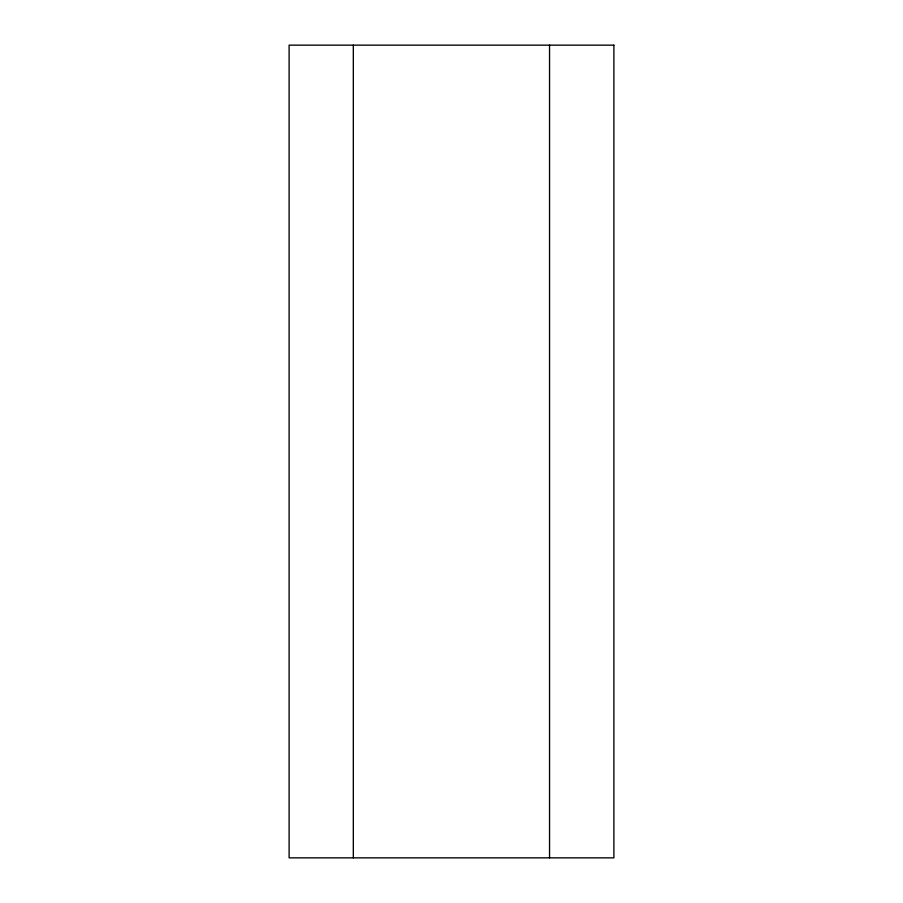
<?xml version="1.0" encoding="UTF-8"?>
<svg xmlns="http://www.w3.org/2000/svg" width="903" height="903" viewBox="0 0 903 903"><rect width="100%" height="100%" fill="white"/><g stroke="black" fill="none" stroke-linecap="round" stroke-linejoin="round"><path stroke-width="1.35" d="M549.543 45.15L549.543 857.85M353.321 45.15L353.321 857.85M613.893 45.15L289.107 45.15L289.107 857.85L613.893 857.85L613.893 45.15"/></g></svg>
